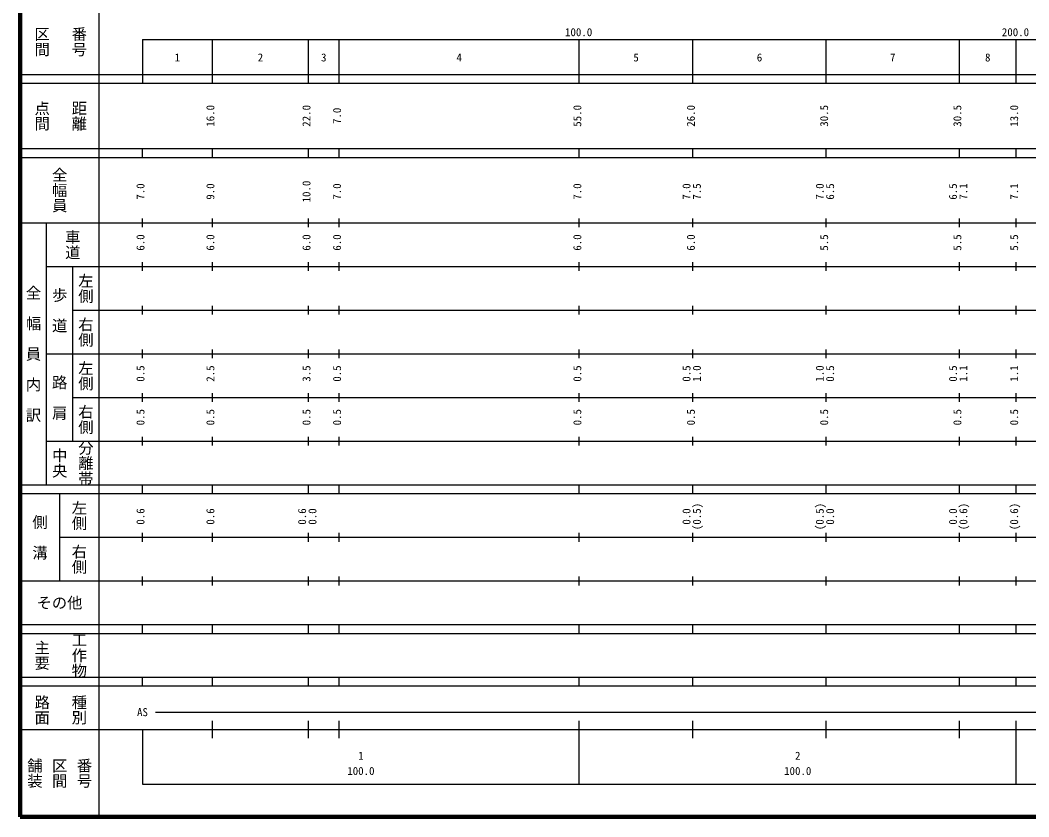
# Model space of a CAD drawing. Units: millimetres on the paper, enlarged 1000 times. Extents: x 40000 to 680000, y 20000 to 380000.
# Drawn here: x 40000 to 270903, y 20000 to 202409 of the extents above; entities that cross this region are included whole.
import ezdxf
from ezdxf.enums import TextEntityAlignment as Align

# ---------------------------------------------------------------- set-up
doc = ezdxf.new("R2010")
doc.units = ezdxf.units.MM
doc.header["$LTSCALE"] = 1000
doc.layers.add('M-TTL', color=2, linetype='Continuous', lineweight=140)
doc.layers.add('M-TTL-BAND', color=7, linetype='Continuous', lineweight=25)
doc.styles.add('@ＭＳ ゴシック', font='')
doc.styles.add('ＭＳ ゴシック', font='')
doc.styles.get('@ＭＳ ゴシック').set_extended_font_data('@MS Gothic')
doc.styles.get('ＭＳ ゴシック').set_extended_font_data('MS Gothic')

msp = doc.modelspace()

# ---------------------------------------------------------------- linework, layer by layer
at = {"layer": 'M-TTL'}
for p, q in [((40000, 380000), (40000, 20000)), ((40000, 20000), (680000, 20000))]:
    msp.add_line(p, q, dxfattribs=at)
at = {"layer": 'M-TTL-BAND'}
for p, q in [((58000, 370000), (58000, 20000)), ((68000, 198000), (579000, 198000)), ((68000, 198000), (68000, 188000)), ((84000, 188000), (84000, 198000)), ((106000, 188000), (106000, 198000)), ((113000, 188000), (113000, 198000)), ((168000, 188000), (168000, 198000)), ((194000, 188000), (194000, 198000)), ((224500, 188000), (224500, 198000)), ((255000, 188000), (255000, 198000)), ((268000, 188000), (268000, 198000)), ((40000, 190000), (579000, 190000)), ((40000, 188000), (579000, 188000)), ((40000, 173000), (579000, 173000)), ((40000, 171000), (579000, 171000)), ((68000, 171000), (68000, 173000)), ((84000, 171000), (84000, 173000)), ((106000, 171000), (106000, 173000)), ((113000, 171000), (113000, 173000)), ((168000, 171000), (168000, 173000)), ((194000, 171000), (194000, 173000)), ((224500, 171000), (224500, 173000)), ((255000, 171000), (255000, 173000)), ((268000, 171000), (268000, 173000)), ((40000, 156000), (579000, 156000)), ((46000, 96000), (46000, 156000)), ((68000, 155000), (68000, 157000)), ((84000, 155000), (84000, 157000)), ((106000, 155000), (106000, 157000)), ((113000, 155000), (113000, 157000)), ((168000, 155000), (168000, 157000)), ((194000, 155000), (194000, 157000)), ((224500, 155000), (224500, 157000)), ((255000, 155000), (255000, 157000)), ((268000, 155000), (268000, 157000)), ((46000, 146000), (579000, 146000)), ((52000, 146000), (52000, 106000)), ((68000, 145000), (68000, 147000)), ((84000, 145000), (84000, 147000)), ((106000, 145000), (106000, 147000)), ((113000, 145000), (113000, 147000)), ((168000, 145000), (168000, 147000)), ((194000, 145000), (194000, 147000)), ((224500, 145000), (224500, 147000)), ((255000, 145000), (255000, 147000)), ((268000, 145000), (268000, 147000)), ((68000, 135000), (68000, 137000)), ((84000, 135000), (84000, 137000)), ((106000, 135000), (106000, 137000)), ((113000, 135000), (113000, 137000)), ((168000, 135000), (168000, 137000)), ((194000, 135000), (194000, 137000)), ((224500, 135000), (224500, 137000)), ((255000, 135000), (255000, 137000)), ((268000, 135000), (268000, 137000)), ((52000, 136000), (579000, 136000)), ((68000, 125000), (68000, 127000)), ((84000, 125000), (84000, 127000)), ((106000, 125000), (106000, 127000)), ((113000, 125000), (113000, 127000)), ((168000, 125000), (168000, 127000)), ((194000, 125000), (194000, 127000)), ((224500, 125000), (224500, 127000)), ((255000, 125000), (255000, 127000)), ((268000, 125000), (268000, 127000)), ((46000, 126000), (579000, 126000)), ((52000, 116000), (579000, 116000)), ((68000, 115000), (68000, 117000)), ((84000, 115000), (84000, 117000)), ((106000, 115000), (106000, 117000)), ((113000, 115000), (113000, 117000)), ((168000, 115000), (168000, 117000)), ((194000, 115000), (194000, 117000)), ((224500, 115000), (224500, 117000)), ((255000, 115000), (255000, 117000)), ((268000, 115000), (268000, 117000)), ((68000, 105000), (68000, 107000)), ((84000, 105000), (84000, 107000)), ((106000, 105000), (106000, 107000)), ((113000, 105000), (113000, 107000)), ((168000, 105000), (168000, 107000)), ((194000, 105000), (194000, 107000)), ((224500, 105000), (224500, 107000)), ((255000, 105000), (255000, 107000)), ((268000, 105000), (268000, 107000)), ((46000, 106000), (579000, 106000)), ((40000, 96000), (579000, 96000)), ((68000, 94000), (68000, 96000)), ((84000, 94000), (84000, 96000)), ((106000, 94000), (106000, 96000)), ((113000, 94000), (113000, 96000)), ((168000, 94000), (168000, 96000)), ((194000, 94000), (194000, 96000)), ((224500, 94000), (224500, 96000)), ((255000, 94000), (255000, 96000)), ((268000, 94000), (268000, 96000)), ((40000, 94000), (579000, 94000)), ((49000, 94000), (49000, 74000)), ((49000, 84000), (579000, 84000)), ((68000, 83000), (68000, 85000)), ((84000, 83000), (84000, 85000)), ((106000, 83000), (106000, 85000)), ((113000, 83000), (113000, 85000)), ((168000, 83000), (168000, 85000)), ((194000, 83000), (194000, 85000)), ((224500, 83000), (224500, 85000)), ((255000, 83000), (255000, 85000)), ((268000, 83000), (268000, 85000)), ((40000, 74000), (579000, 74000)), ((68000, 73000), (68000, 75000)), ((84000, 73000), (84000, 75000)), ((106000, 73000), (106000, 75000)), ((113000, 73000), (113000, 75000)), ((168000, 73000), (168000, 75000)), ((194000, 73000), (194000, 75000)), ((224500, 73000), (224500, 75000)), ((255000, 73000), (255000, 75000)), ((268000, 73000), (268000, 75000)), ((40000, 64000), (579000, 64000)), ((68000, 62000), (68000, 64000)), ((84000, 62000), (84000, 64000)), ((106000, 62000), (106000, 64000)), ((113000, 62000), (113000, 64000)), ((168000, 62000), (168000, 64000)), ((194000, 62000), (194000, 64000)), ((224500, 62000), (224500, 64000)), ((255000, 62000), (255000, 64000)), ((268000, 62000), (268000, 64000)), ((40000, 62000), (579000, 62000)), ((40000, 52000), (579000, 52000)), ((68000, 50000), (68000, 52000)), ((84000, 50000), (84000, 52000)), ((106000, 50000), (106000, 52000)), ((113000, 50000), (113000, 52000)), ((168000, 50000), (168000, 52000)), ((194000, 50000), (194000, 52000)), ((224500, 50000), (224500, 52000)), ((255000, 50000), (255000, 52000)), ((268000, 50000), (268000, 52000)), ((40000, 50000), (579000, 50000)), ((71000, 44000), (419000, 44000)), ((84000, 38000), (84000, 42000)), ((106000, 38000), (106000, 42000)), ((113000, 38000), (113000, 42000)), ((168000, 27500), (168000, 42000)), ((194000, 38000), (194000, 42000)), ((224500, 38000), (224500, 42000)), ((255000, 38000), (255000, 42000)), ((268000, 27500), (268000, 42000)), ((40000, 40000), (579000, 40000)), ((68000, 40000), (68000, 27500)), ((68000, 27500), (579000, 27500))]:
    msp.add_line(p, q, dxfattribs=at)

# ---------------------------------------------------------------- texts
at = {"layer": 'M-TTL-BAND', "style": '@ＭＳ ゴシック'}
for s, p in [('区間', (45000, 197500)), ('番号', (53500, 197500)), ('点間', (45000, 180500)), ('距離', (53500, 180500)), ('全幅員', (49000, 163500)), ('車道', (52000, 151000)), ('左側', (55000, 141000)), ('全\u3000幅\u3000員\u3000内\u3000訳', (43000, 126000)), ('歩\u3000道', (49000, 136000)), ('右側', (55000, 131000)), ('左側', (55000, 121000)), ('路\u3000肩', (49000, 116000)), ('右側', (55000, 111000)), ('中央', (49000, 101000)), ('分離帯', (55000, 101000)), ('左側', (53500, 89000)), ('側\u3000溝', (44500, 84000)), ('右側', (53500, 79000)), ('主要', (45000, 57000)), ('工作物', (53500, 57000)), ('路面', (45000, 44500)), ('種別', (53500, 44500)), ('舗装', (43333, 30000)), ('区間', (49000, 30000)), ('番号', (54667, 30000))]:
    msp.add_text(s, height=2566, rotation=270, dxfattribs=at).set_placement(p, align=Align.MIDDLE_CENTER)
at = {"layer": 'M-TTL-BAND', "style": 'ＭＳ ゴシック'}
for s, p in [('100.0', (167844, 198195)), ('200.0', (267844, 198195)), ('1', (76000, 192405)), ('2', (95000, 192405)), ('3', (109500, 192405)), ('4', (140500, 192405)), ('5', (181000, 192405)), ('6', (209250, 192405)), ('7', (239750, 192405)), ('8', (261500, 192405)), ('AS', (68000, 42500)), ('1', (118000, 32523)), ('2', (218000, 32523)), ('100.0', (118000, 29033)), ('100.0', (218000, 29033))]:
    msp.add_text(s, height=1833, dxfattribs=at).set_placement(p, align=Align.BOTTOM_CENTER)
for s, p in [('16.0', (85000, 180500)), ('22.0', (107000, 180500)), ('55.0', (169000, 180500)), ('26.0', (195000, 180500)), ('30.5', (225500, 180500)), ('30.5', (256000, 180500)), ('13.0', (269000, 180500)), ('7.0', (114000, 180500)), ('7.0', (69000, 163174)), ('9.0', (85000, 163174)), ('10.0', (107000, 163174)), ('7.0', (114000, 163174)), ('7.0', (169000, 163174)), ('7.0', (194000, 163174)), ('7.5', (196370, 163174)), ('7.0', (224500, 163174)), ('6.5', (226870, 163174)), ('6.5', (255000, 163174)), ('7.1', (257370, 163174)), ('7.1', (269000, 163174)), ('6.0', (69000, 151500)), ('6.0', (85000, 151500)), ('6.0', (107000, 151500)), ('6.0', (114000, 151500)), ('6.0', (169000, 151500)), ('6.0', (195000, 151500)), ('5.5', (225500, 151500)), ('5.5', (256000, 151500)), ('5.5', (269000, 151500)), ('0.5', (69000, 121500)), ('2.5', (85000, 121500)), ('3.5', (107000, 121500)), ('0.5', (114000, 121500)), ('0.5', (169000, 121500)), ('0.5', (194000, 121500)), ('1.0', (196370, 121500)), ('1.0', (224500, 121500)), ('0.5', (226870, 121500)), ('0.5', (255000, 121500)), ('1.1', (257370, 121500)), ('1.1', (269000, 121500)), ('0.5', (69000, 111500)), ('0.5', (85000, 111500)), ('0.5', (107000, 111500)), ('0.5', (114000, 111500)), ('0.5', (169000, 111500)), ('0.5', (195000, 111500)), ('0.5', (225500, 111500)), ('0.5', (256000, 111500)), ('0.5', (269000, 111500)), ('0.6', (69000, 88764)), ('0.6', (85000, 88764)), ('0.6', (106000, 88764)), ('0.0', (108370, 88764)), ('0.0', (194000, 88764)), ('(0.5)', (196370, 88764)), ('(0.5)', (224500, 88764)), ('0.0', (226870, 88764)), ('0.0', (255000, 88764)), ('(0.6)', (257370, 88764)), ('(0.6)', (269000, 88764))]:
    msp.add_text(s, height=1833, rotation=90, dxfattribs=at).set_placement(p, align=Align.BOTTOM_CENTER)
msp.add_text('その他', height=2566, dxfattribs=at).set_placement((49000, 69000), align=Align.MIDDLE_CENTER)

doc.saveas('drawing.dxf')
